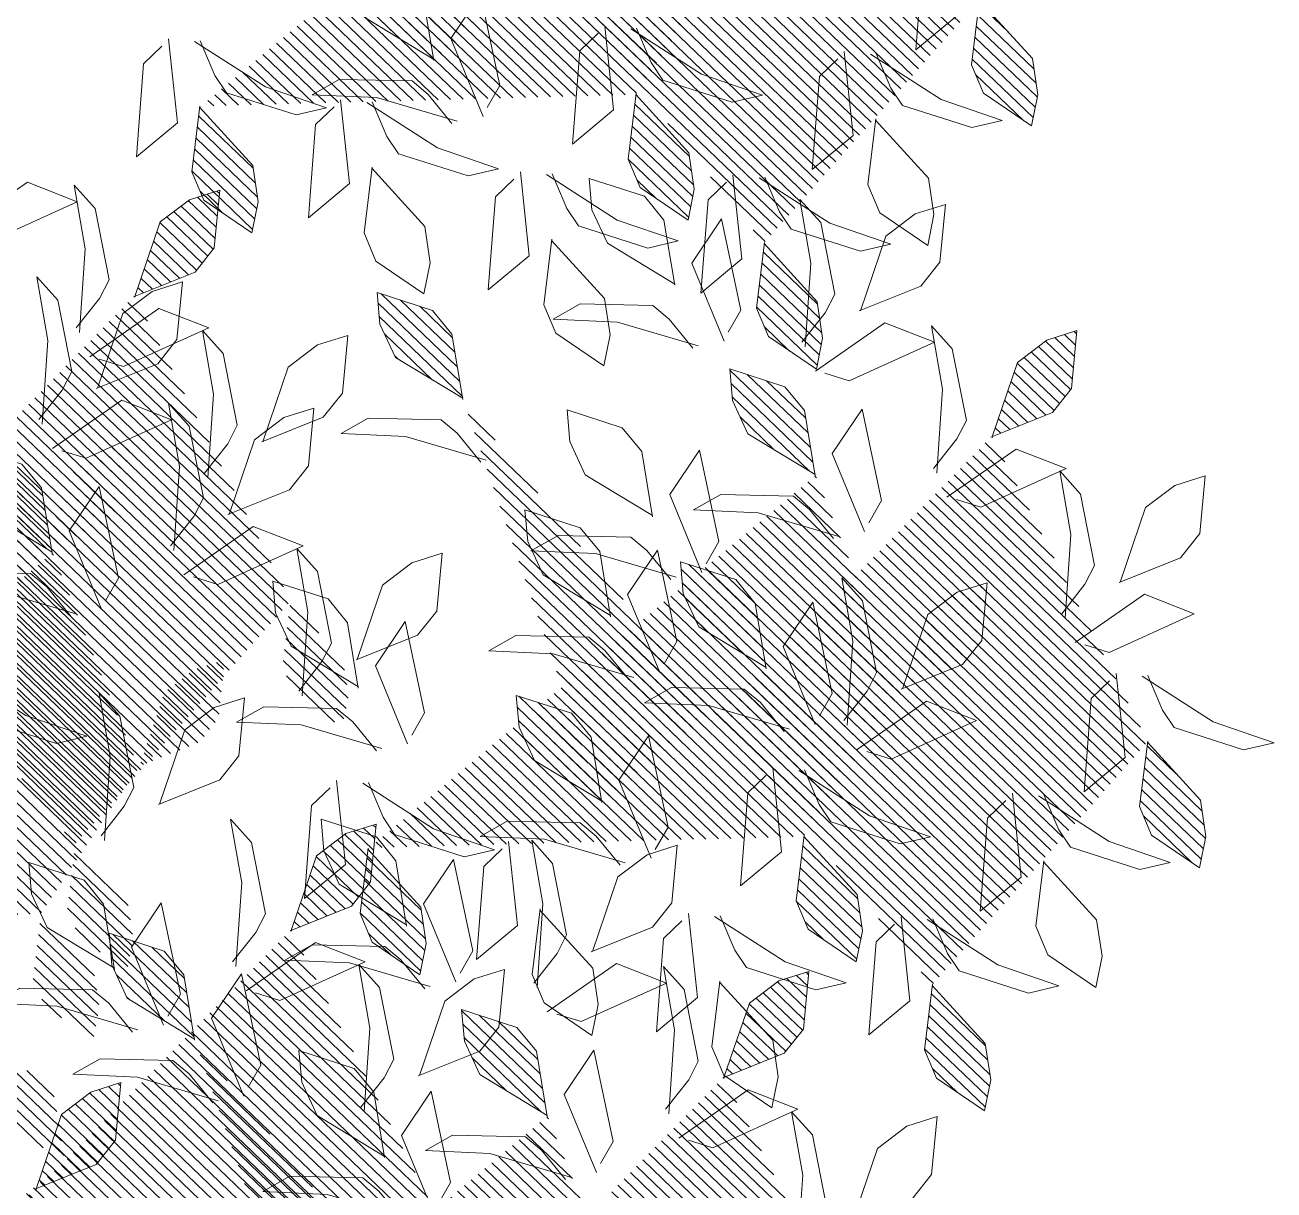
# Model space of a CAD drawing. Header units: centimetres. Extents: x 10243 to 22741, y 2279 to 4414.
# Drawn here: x 12184.83 to 12199.44, y 3106.25 to 3119.89 of the extents above; entities that cross this region are included whole.
import ezdxf

# ---------------------------------------------------------------- set-up
doc = ezdxf.new("R2010")
doc.units = ezdxf.units.CM
doc.header["$MEASUREMENT"] = 0
doc.layers.add('250', color=250, linetype='Continuous')
pattern_1 = [(45, (-1654802.367715, 54993.529817), (-0.0105615167031, 0.0105615167031), [])]
pattern_2 = [(45, (-1654802.840952, 54994.59927), (-0.0105615167031, 0.0105615167031), [])]
pattern_3 = [(45, (-1654802.583758, 54995.853821), (-0.0105615167031, 0.0105615167031), [])]
pattern_4 = [(45, (-1654801.403256, 54994.865313), (-0.0105615167031, 0.0105615167031), [])]
pattern_5 = [(45, (-1654801.206286, 54993.366467), (-0.0105615167031, 0.0105615167031), [])]

# ---------------------------------------------------------------- blocks, each defined once
blk = doc.blocks.new('U1')
at = {"lineweight": 0, "true_color": 0x6c822b}
h = blk.add_hatch(dxfattribs=at)
h.set_pattern_fill('ANSI31', color=67, scale=0.11949, style=0)
h.set_pattern_definition(pattern_3)
edge = h.paths.add_edge_path()
edge.add_line((-2359703.9731, 78421.9531), (-2359703.9572, 78422.0633))
edge.add_line((-2359703.9572, 78422.0633), (-2359703.9252, 78422.1041))
edge.add_line((-2359703.9252, 78422.1041), (-2359703.8329, 78422.1361))
edge.add_line((-2359703.8329, 78422.1361), (-2359703.8364, 78422.0828))
edge.add_line((-2359703.8364, 78422.0828), (-2359703.8613, 78422.0261))
edge.add_line((-2359703.8613, 78422.0261), (-2359703.9732, 78421.9551))
edge.add_line((-2359704.254, 78422.1725), (-2359704.2381, 78422.2828))
edge.add_line((-2359704.2381, 78422.2828), (-2359704.2061, 78422.3236))
edge.add_line((-2359704.2061, 78422.3236), (-2359704.1138, 78422.3555))
edge.add_line((-2359704.1138, 78422.3555), (-2359704.1173, 78422.3023))
edge.add_line((-2359704.1173, 78422.3023), (-2359704.1422, 78422.2455))
edge.add_line((-2359704.1422, 78422.2455), (-2359704.254, 78422.1745))
edge.add_line((-2359704.6405, 78422.5546), (-2359704.7447, 78422.5939))
edge.add_line((-2359704.7447, 78422.5939), (-2359704.7776, 78422.6339))
edge.add_line((-2359704.7776, 78422.6339), (-2359704.789, 78422.7309))
edge.add_line((-2359704.789, 78422.7309), (-2359704.7377, 78422.716))
edge.add_line((-2359704.7377, 78422.716), (-2359704.6876, 78422.6795))
edge.add_line((-2359704.6876, 78422.6795), (-2359704.6424, 78422.555))
edge.add_line((-2359704.8937, 78422.0377), (-2359704.8779, 78421.9274))
edge.add_line((-2359704.8779, 78421.9274), (-2359704.897, 78421.8792))
edge.add_line((-2359704.897, 78421.8792), (-2359704.9766, 78421.8225))
edge.add_line((-2359704.9766, 78421.8225), (-2359704.9882, 78421.8746))
edge.add_line((-2359704.9882, 78421.8746), (-2359704.9804, 78421.9361))
edge.add_line((-2359704.9804, 78421.9361), (-2359704.8931, 78422.0358))
edge.add_line((-2359704.5233, 78421.6356), (-2359704.5075, 78421.5253))
edge.add_line((-2359704.5075, 78421.5253), (-2359704.5267, 78421.4771))
edge.add_line((-2359704.5267, 78421.4771), (-2359704.6062, 78421.4204))
edge.add_line((-2359704.6062, 78421.4204), (-2359704.6178, 78421.4725))
edge.add_line((-2359704.6178, 78421.4725), (-2359704.61, 78421.534))
edge.add_line((-2359704.61, 78421.534), (-2359704.5227, 78421.6337))
edge.add_line((-2359703.7529, 78422.6363), (-2359703.737, 78422.7465))
edge.add_line((-2359703.737, 78422.7465), (-2359703.705, 78422.7873))
edge.add_line((-2359703.705, 78422.7873), (-2359703.6127, 78422.8193))
edge.add_line((-2359703.6127, 78422.8193), (-2359703.6162, 78422.7661))
edge.add_line((-2359703.6162, 78422.7661), (-2359703.6411, 78422.7093))
edge.add_line((-2359703.6411, 78422.7093), (-2359703.753, 78422.6383))
h = blk.add_hatch(dxfattribs=at)
h.set_pattern_fill('ANSI31', color=67, scale=0.11949, style=0)
h.set_pattern_definition(pattern_3)
edge = h.paths.add_edge_path()
edge.add_line((-2359704.3435, 78422.4956), (-2359704.3275, 78422.6059))
edge.add_line((-2359704.3275, 78422.6059), (-2359704.2956, 78422.6467))
edge.add_line((-2359704.2956, 78422.6467), (-2359704.2033, 78422.6786))
edge.add_line((-2359704.2033, 78422.6786), (-2359704.2068, 78422.6254))
edge.add_line((-2359704.2068, 78422.6254), (-2359704.2317, 78422.5686))
edge.add_line((-2359704.2317, 78422.5686), (-2359704.3435, 78422.4976))
edge.add_line((-2359704.4808, 78422.1333), (-2359704.585, 78422.1726))
edge.add_line((-2359704.585, 78422.1726), (-2359704.618, 78422.2126))
edge.add_line((-2359704.618, 78422.2126), (-2359704.6293, 78422.3097))
edge.add_line((-2359704.6293, 78422.3097), (-2359704.5781, 78422.2947))
edge.add_line((-2359704.5781, 78422.2947), (-2359704.528, 78422.2582))
edge.add_line((-2359704.528, 78422.2582), (-2359704.4827, 78422.1337))
edge.add_line((-2359704.3126, 78421.8909), (-2359704.2968, 78421.7806))
edge.add_line((-2359704.2968, 78421.7806), (-2359704.3159, 78421.7324))
edge.add_line((-2359704.3159, 78421.7324), (-2359704.3955, 78421.6757))
edge.add_line((-2359704.3955, 78421.6757), (-2359704.4071, 78421.7278))
edge.add_line((-2359704.4071, 78421.7278), (-2359704.3993, 78421.7893))
edge.add_line((-2359704.3993, 78421.7893), (-2359704.312, 78421.889))
edge.add_line((-2359703.5782, 78421.8845), (-2359703.5624, 78421.7742))
edge.add_line((-2359703.5624, 78421.7742), (-2359703.5816, 78421.7261))
edge.add_line((-2359703.5816, 78421.7261), (-2359703.6612, 78421.6694))
edge.add_line((-2359703.6612, 78421.6694), (-2359703.6728, 78421.7214))
edge.add_line((-2359703.6728, 78421.7214), (-2359703.6649, 78421.7829))
edge.add_line((-2359703.6649, 78421.7829), (-2359703.5776, 78421.8826))
h = blk.add_hatch(dxfattribs=at)
h.set_pattern_fill('ANSI31', color=67, scale=0.11949, style=0)
h.set_pattern_definition(pattern_4)
edge = h.paths.add_edge_path()
edge.add_line((-2359702.7926, 78420.9646), (-2359702.7767, 78421.0748))
edge.add_line((-2359702.7767, 78421.0748), (-2359702.7447, 78421.1156))
edge.add_line((-2359702.7447, 78421.1156), (-2359702.6524, 78421.1476))
edge.add_line((-2359702.6524, 78421.1476), (-2359702.6559, 78421.0943))
edge.add_line((-2359702.6559, 78421.0943), (-2359702.6808, 78421.0375))
edge.add_line((-2359702.6808, 78421.0375), (-2359702.7927, 78420.9666))
edge.add_line((-2359703.0735, 78421.184), (-2359703.0575, 78421.2943))
edge.add_line((-2359703.0575, 78421.2943), (-2359703.0256, 78421.3351))
edge.add_line((-2359703.0256, 78421.3351), (-2359702.9333, 78421.367))
edge.add_line((-2359702.9333, 78421.367), (-2359702.9368, 78421.3138))
edge.add_line((-2359702.9368, 78421.3138), (-2359702.9617, 78421.257))
edge.add_line((-2359702.9617, 78421.257), (-2359703.0735, 78421.186))
edge.add_line((-2359703.4599, 78421.5661), (-2359703.5642, 78421.6054))
edge.add_line((-2359703.5642, 78421.6054), (-2359703.5971, 78421.6454))
edge.add_line((-2359703.5971, 78421.6454), (-2359703.6085, 78421.7424))
edge.add_line((-2359703.6085, 78421.7424), (-2359703.5572, 78421.7275))
edge.add_line((-2359703.5572, 78421.7275), (-2359703.5071, 78421.691))
edge.add_line((-2359703.5071, 78421.691), (-2359703.4619, 78421.5665))
edge.add_line((-2359703.7132, 78421.0492), (-2359703.6974, 78420.9389))
edge.add_line((-2359703.6974, 78420.9389), (-2359703.7165, 78420.8907))
edge.add_line((-2359703.7165, 78420.8907), (-2359703.7961, 78420.834))
edge.add_line((-2359703.7961, 78420.834), (-2359703.8077, 78420.8861))
edge.add_line((-2359703.8077, 78420.8861), (-2359703.7999, 78420.9476))
edge.add_line((-2359703.7999, 78420.9476), (-2359703.7126, 78421.0473))
edge.add_line((-2359703.3428, 78420.647), (-2359703.327, 78420.5368))
edge.add_line((-2359703.327, 78420.5368), (-2359703.3462, 78420.4886))
edge.add_line((-2359703.3462, 78420.4886), (-2359703.4257, 78420.4319))
edge.add_line((-2359703.4257, 78420.4319), (-2359703.4373, 78420.484))
edge.add_line((-2359703.4373, 78420.484), (-2359703.4295, 78420.5455))
edge.add_line((-2359703.4295, 78420.5455), (-2359703.3422, 78420.6452))
edge.add_line((-2359702.5724, 78421.6478), (-2359702.5565, 78421.758))
edge.add_line((-2359702.5565, 78421.758), (-2359702.5245, 78421.7988))
edge.add_line((-2359702.5245, 78421.7988), (-2359702.4322, 78421.8308))
edge.add_line((-2359702.4322, 78421.8308), (-2359702.4357, 78421.7775))
edge.add_line((-2359702.4357, 78421.7775), (-2359702.4606, 78421.7208))
edge.add_line((-2359702.4606, 78421.7208), (-2359702.5725, 78421.6498))
at = {"lineweight": 0}
h = blk.add_hatch(dxfattribs=at)
h.set_pattern_fill('ANSI31', color=41, scale=0.11949, style=0)
h.set_pattern_definition(pattern_4)
edge = h.paths.add_edge_path()
edge.add_line((-2359703.163, 78421.5071), (-2359703.147, 78421.6173))
edge.add_line((-2359703.147, 78421.6173), (-2359703.1151, 78421.6582))
edge.add_line((-2359703.1151, 78421.6582), (-2359703.0228, 78421.6901))
edge.add_line((-2359703.0228, 78421.6901), (-2359703.0263, 78421.6369))
edge.add_line((-2359703.0263, 78421.6369), (-2359703.0512, 78421.5801))
edge.add_line((-2359703.0512, 78421.5801), (-2359703.163, 78421.5091))
edge.add_line((-2359703.3003, 78421.1448), (-2359703.4045, 78421.1841))
edge.add_line((-2359703.4045, 78421.1841), (-2359703.4375, 78421.2241))
edge.add_line((-2359703.4375, 78421.2241), (-2359703.4488, 78421.3212))
edge.add_line((-2359703.4488, 78421.3212), (-2359703.3976, 78421.3062))
edge.add_line((-2359703.3976, 78421.3062), (-2359703.3475, 78421.2697))
edge.add_line((-2359703.3475, 78421.2697), (-2359703.3022, 78421.1452))
edge.add_line((-2359703.1321, 78420.9024), (-2359703.1163, 78420.7921))
edge.add_line((-2359703.1163, 78420.7921), (-2359703.1354, 78420.7439))
edge.add_line((-2359703.1354, 78420.7439), (-2359703.215, 78420.6872))
edge.add_line((-2359703.215, 78420.6872), (-2359703.2266, 78420.7393))
edge.add_line((-2359703.2266, 78420.7393), (-2359703.2188, 78420.8008))
edge.add_line((-2359703.2188, 78420.8008), (-2359703.1315, 78420.9005))
edge.add_line((-2359702.3977, 78420.896), (-2359702.3819, 78420.7857))
edge.add_line((-2359702.3819, 78420.7857), (-2359702.4011, 78420.7375))
edge.add_line((-2359702.4011, 78420.7375), (-2359702.4806, 78420.6809))
edge.add_line((-2359702.4806, 78420.6809), (-2359702.4923, 78420.7329))
edge.add_line((-2359702.4923, 78420.7329), (-2359702.4844, 78420.7944))
edge.add_line((-2359702.4844, 78420.7944), (-2359702.3971, 78420.8941))
h = blk.add_hatch(dxfattribs=at)
h.set_pattern_fill('ANSI31', color=63, scale=0.11949, style=0)
h.set_pattern_definition(pattern_2)
edge = h.paths.add_edge_path()
edge.add_line((-2359704.2303, 78420.6985), (-2359704.2144, 78420.8088))
edge.add_line((-2359704.2144, 78420.8088), (-2359704.1824, 78420.8496))
edge.add_line((-2359704.1824, 78420.8496), (-2359704.0901, 78420.8815))
edge.add_line((-2359704.0901, 78420.8815), (-2359704.0936, 78420.8283))
edge.add_line((-2359704.0936, 78420.8283), (-2359704.1185, 78420.7715))
edge.add_line((-2359704.1185, 78420.7715), (-2359704.2304, 78420.7005))
edge.add_line((-2359704.5112, 78420.918), (-2359704.4952, 78421.0282))
edge.add_line((-2359704.4952, 78421.0282), (-2359704.4633, 78421.069))
edge.add_line((-2359704.4633, 78421.069), (-2359704.371, 78421.101))
edge.add_line((-2359704.371, 78421.101), (-2359704.3745, 78421.0477))
edge.add_line((-2359704.3745, 78421.0477), (-2359704.3994, 78420.991))
edge.add_line((-2359704.3994, 78420.991), (-2359704.5112, 78420.92))
edge.add_line((-2359704.8976, 78421.3), (-2359705.0019, 78421.3393))
edge.add_line((-2359705.0019, 78421.3393), (-2359705.0348, 78421.3793))
edge.add_line((-2359705.0348, 78421.3793), (-2359705.0461, 78421.4764))
edge.add_line((-2359705.0461, 78421.4764), (-2359704.9949, 78421.4614))
edge.add_line((-2359704.9949, 78421.4614), (-2359704.9448, 78421.4249))
edge.add_line((-2359704.9448, 78421.4249), (-2359704.8996, 78421.3004))
edge.add_line((-2359705.1509, 78420.7831), (-2359705.1351, 78420.6729))
edge.add_line((-2359705.1351, 78420.6729), (-2359705.1542, 78420.6247))
edge.add_line((-2359705.1542, 78420.6247), (-2359705.2338, 78420.568))
edge.add_line((-2359705.2338, 78420.568), (-2359705.2454, 78420.6201))
edge.add_line((-2359705.2454, 78420.6201), (-2359705.2376, 78420.6816))
edge.add_line((-2359705.2376, 78420.6816), (-2359705.1503, 78420.7812))
edge.add_line((-2359704.7805, 78420.381), (-2359704.7647, 78420.2707))
edge.add_line((-2359704.7647, 78420.2707), (-2359704.7839, 78420.2226))
edge.add_line((-2359704.7839, 78420.2226), (-2359704.8634, 78420.1659))
edge.add_line((-2359704.8634, 78420.1659), (-2359704.875, 78420.218))
edge.add_line((-2359704.875, 78420.218), (-2359704.8672, 78420.2795))
edge.add_line((-2359704.8672, 78420.2795), (-2359704.7799, 78420.3791))
edge.add_line((-2359704.0101, 78421.3817), (-2359703.9942, 78421.492))
edge.add_line((-2359703.9942, 78421.492), (-2359703.9622, 78421.5328))
edge.add_line((-2359703.9622, 78421.5328), (-2359703.8699, 78421.5647))
edge.add_line((-2359703.8699, 78421.5647), (-2359703.8734, 78421.5115))
edge.add_line((-2359703.8734, 78421.5115), (-2359703.8983, 78421.4547))
edge.add_line((-2359703.8983, 78421.4547), (-2359704.0101, 78421.3837))
at = {"lineweight": 0, "true_color": 0x6c822b}
h = blk.add_hatch(dxfattribs=at)
h.set_pattern_fill('ANSI31', color=67, scale=0.11949, style=0)
h.set_pattern_definition(pattern_2)
edge = h.paths.add_edge_path()
edge.add_line((-2359704.6007, 78421.2411), (-2359704.5847, 78421.3513))
edge.add_line((-2359704.5847, 78421.3513), (-2359704.5528, 78421.3921))
edge.add_line((-2359704.5528, 78421.3921), (-2359704.4605, 78421.4241))
edge.add_line((-2359704.4605, 78421.4241), (-2359704.464, 78421.3708))
edge.add_line((-2359704.464, 78421.3708), (-2359704.4889, 78421.314))
edge.add_line((-2359704.4889, 78421.314), (-2359704.6007, 78421.243))
edge.add_line((-2359704.738, 78420.8788), (-2359704.8422, 78420.9181))
edge.add_line((-2359704.8422, 78420.9181), (-2359704.8752, 78420.9581))
edge.add_line((-2359704.8752, 78420.9581), (-2359704.8865, 78421.0551))
edge.add_line((-2359704.8865, 78421.0551), (-2359704.8353, 78421.0402))
edge.add_line((-2359704.8353, 78421.0402), (-2359704.7852, 78421.0037))
edge.add_line((-2359704.7852, 78421.0037), (-2359704.7399, 78420.8792))
edge.add_line((-2359704.5698, 78420.6363), (-2359704.554, 78420.5261))
edge.add_line((-2359704.554, 78420.5261), (-2359704.5731, 78420.4779))
edge.add_line((-2359704.5731, 78420.4779), (-2359704.6527, 78420.4212))
edge.add_line((-2359704.6527, 78420.4212), (-2359704.6643, 78420.4733))
edge.add_line((-2359704.6643, 78420.4733), (-2359704.6565, 78420.5348))
edge.add_line((-2359704.6565, 78420.5348), (-2359704.5692, 78420.6344))
edge.add_line((-2359703.8354, 78420.6299), (-2359703.8196, 78420.5197))
edge.add_line((-2359703.8196, 78420.5197), (-2359703.8388, 78420.4715))
edge.add_line((-2359703.8388, 78420.4715), (-2359703.9183, 78420.4148))
edge.add_line((-2359703.9183, 78420.4148), (-2359703.93, 78420.4669))
edge.add_line((-2359703.93, 78420.4669), (-2359703.9221, 78420.5284))
edge.add_line((-2359703.9221, 78420.5284), (-2359703.8348, 78420.628))
at = {"lineweight": 0}
h = blk.add_hatch(dxfattribs=at)
h.set_pattern_fill('ANSI31', color=41, scale=0.11949, style=0)
h.set_pattern_definition([(45, (-1654801.554443, 54994.495261), (-0.0105615167031, 0.0105615167031), [])])
edge = h.paths.add_edge_path()
edge.add_line((-2359703.3142, 78421.1371), (-2359703.2982, 78421.2473))
edge.add_line((-2359703.2982, 78421.2473), (-2359703.2663, 78421.2881))
edge.add_line((-2359703.2663, 78421.2881), (-2359703.1739, 78421.3201))
edge.add_line((-2359703.1739, 78421.3201), (-2359703.1775, 78421.2668))
edge.add_line((-2359703.1775, 78421.2668), (-2359703.2024, 78421.21))
edge.add_line((-2359703.2024, 78421.21), (-2359703.3142, 78421.139))
edge.add_line((-2359703.4515, 78420.7748), (-2359703.5557, 78420.8141))
edge.add_line((-2359703.5557, 78420.8141), (-2359703.5887, 78420.8541))
edge.add_line((-2359703.5887, 78420.8541), (-2359703.6, 78420.9511))
edge.add_line((-2359703.6, 78420.9511), (-2359703.5488, 78420.9362))
edge.add_line((-2359703.5488, 78420.9362), (-2359703.4987, 78420.8997))
edge.add_line((-2359703.4987, 78420.8997), (-2359703.4534, 78420.7751))
edge.add_line((-2359703.2833, 78420.5323), (-2359703.2675, 78420.422))
edge.add_line((-2359703.2675, 78420.422), (-2359703.2866, 78420.3739))
edge.add_line((-2359703.2866, 78420.3739), (-2359703.3662, 78420.3172))
edge.add_line((-2359703.3662, 78420.3172), (-2359703.3778, 78420.3693))
edge.add_line((-2359703.3778, 78420.3693), (-2359703.37, 78420.4308))
edge.add_line((-2359703.37, 78420.4308), (-2359703.2827, 78420.5304))
edge.add_line((-2359702.5489, 78420.5259), (-2359702.5331, 78420.4157))
edge.add_line((-2359702.5331, 78420.4157), (-2359702.5523, 78420.3675))
edge.add_line((-2359702.5523, 78420.3675), (-2359702.6318, 78420.3108))
edge.add_line((-2359702.6318, 78420.3108), (-2359702.6434, 78420.3629))
edge.add_line((-2359702.6434, 78420.3629), (-2359702.6356, 78420.4244))
edge.add_line((-2359702.6356, 78420.4244), (-2359702.5483, 78420.524))
at = {"lineweight": 0, "true_color": 0x6c822b}
h = blk.add_hatch(dxfattribs=at)
h.set_pattern_fill('ANSI31', color=67, scale=0.11949, style=0)
h.set_pattern_definition([(45, (-1654801.644563, 54993.792634), (-0.0105615167031, 0.0105615167031), [])])
edge = h.paths.add_edge_path()
edge.add_line((-2359703.0339, 78419.8919), (-2359703.018, 78420.0021))
edge.add_line((-2359703.018, 78420.0021), (-2359702.986, 78420.043))
edge.add_line((-2359702.986, 78420.043), (-2359702.8937, 78420.0749))
edge.add_line((-2359702.8937, 78420.0749), (-2359702.8972, 78420.0217))
edge.add_line((-2359702.8972, 78420.0217), (-2359702.9221, 78419.9649))
edge.add_line((-2359702.9221, 78419.9649), (-2359703.034, 78419.8939))
edge.add_line((-2359703.3148, 78420.1114), (-2359703.2989, 78420.2216))
edge.add_line((-2359703.2989, 78420.2216), (-2359703.2669, 78420.2624))
edge.add_line((-2359703.2669, 78420.2624), (-2359703.1746, 78420.2944))
edge.add_line((-2359703.1746, 78420.2944), (-2359703.1781, 78420.2411))
edge.add_line((-2359703.1781, 78420.2411), (-2359703.203, 78420.1843))
edge.add_line((-2359703.203, 78420.1843), (-2359703.3148, 78420.1133))
edge.add_line((-2359703.7013, 78420.4934), (-2359703.8055, 78420.5327))
edge.add_line((-2359703.8055, 78420.5327), (-2359703.8384, 78420.5727))
edge.add_line((-2359703.8384, 78420.5727), (-2359703.8498, 78420.6697))
edge.add_line((-2359703.8498, 78420.6697), (-2359703.7985, 78420.6548))
edge.add_line((-2359703.7985, 78420.6548), (-2359703.7484, 78420.6183))
edge.add_line((-2359703.7484, 78420.6183), (-2359703.7032, 78420.4938))
edge.add_line((-2359703.9545, 78419.9765), (-2359703.9387, 78419.8662))
edge.add_line((-2359703.9387, 78419.8662), (-2359703.9578, 78419.8181))
edge.add_line((-2359703.9578, 78419.8181), (-2359704.0374, 78419.7614))
edge.add_line((-2359704.0374, 78419.7614), (-2359704.049, 78419.8134))
edge.add_line((-2359704.049, 78419.8134), (-2359704.0412, 78419.8749))
edge.add_line((-2359704.0412, 78419.8749), (-2359703.9539, 78419.9746))
edge.add_line((-2359703.5841, 78419.5744), (-2359703.5683, 78419.4641))
edge.add_line((-2359703.5683, 78419.4641), (-2359703.5875, 78419.4159))
edge.add_line((-2359703.5875, 78419.4159), (-2359703.667, 78419.3592))
edge.add_line((-2359703.667, 78419.3592), (-2359703.6786, 78419.4113))
edge.add_line((-2359703.6786, 78419.4113), (-2359703.6708, 78419.4728))
edge.add_line((-2359703.6708, 78419.4728), (-2359703.5835, 78419.5725))
edge.add_line((-2359702.8137, 78420.5751), (-2359702.7978, 78420.6853))
edge.add_line((-2359702.7978, 78420.6853), (-2359702.7658, 78420.7262))
edge.add_line((-2359702.7658, 78420.7262), (-2359702.6735, 78420.7581))
edge.add_line((-2359702.6735, 78420.7581), (-2359702.677, 78420.7049))
edge.add_line((-2359702.677, 78420.7049), (-2359702.7019, 78420.6481))
edge.add_line((-2359702.7019, 78420.6481), (-2359702.8138, 78420.5771))
at = {"lineweight": 0}
h = blk.add_hatch(dxfattribs=at)
h.set_pattern_fill('ANSI31', color=63, scale=0.11949, style=0)
h.set_pattern_definition(pattern_1)
edge = h.paths.add_edge_path()
edge.add_line((-2359703.7571, 78419.6291), (-2359703.7411, 78419.7393))
edge.add_line((-2359703.7411, 78419.7393), (-2359703.7092, 78419.7801))
edge.add_line((-2359703.7092, 78419.7801), (-2359703.6169, 78419.8121))
edge.add_line((-2359703.6169, 78419.8121), (-2359703.6204, 78419.7588))
edge.add_line((-2359703.6204, 78419.7588), (-2359703.6453, 78419.702))
edge.add_line((-2359703.6453, 78419.702), (-2359703.7571, 78419.6311))
edge.add_line((-2359704.0379, 78419.8485), (-2359704.022, 78419.9588))
edge.add_line((-2359704.022, 78419.9588), (-2359703.9901, 78419.9996))
edge.add_line((-2359703.9901, 78419.9996), (-2359703.8977, 78420.0315))
edge.add_line((-2359703.8977, 78420.0315), (-2359703.9013, 78419.9783))
edge.add_line((-2359703.9013, 78419.9783), (-2359703.9261, 78419.9215))
edge.add_line((-2359703.9261, 78419.9215), (-2359704.038, 78419.8505))
edge.add_line((-2359704.4244, 78420.2306), (-2359704.5286, 78420.2699))
edge.add_line((-2359704.5286, 78420.2699), (-2359704.5616, 78420.3099))
edge.add_line((-2359704.5616, 78420.3099), (-2359704.5729, 78420.4069))
edge.add_line((-2359704.5729, 78420.4069), (-2359704.5217, 78420.392))
edge.add_line((-2359704.5217, 78420.392), (-2359704.4716, 78420.3555))
edge.add_line((-2359704.4716, 78420.3555), (-2359704.4263, 78420.231))
edge.add_line((-2359704.6776, 78419.7137), (-2359704.6618, 78419.6034))
edge.add_line((-2359704.6618, 78419.6034), (-2359704.681, 78419.5552))
edge.add_line((-2359704.681, 78419.5552), (-2359704.7606, 78419.4985))
edge.add_line((-2359704.7606, 78419.4985), (-2359704.7722, 78419.5506))
edge.add_line((-2359704.7722, 78419.5506), (-2359704.7643, 78419.6121))
edge.add_line((-2359704.7643, 78419.6121), (-2359704.6771, 78419.7118))
edge.add_line((-2359704.3073, 78419.3115), (-2359704.2915, 78419.2013))
edge.add_line((-2359704.2915, 78419.2013), (-2359704.3106, 78419.1531))
edge.add_line((-2359704.3106, 78419.1531), (-2359704.3902, 78419.0964))
edge.add_line((-2359704.3902, 78419.0964), (-2359704.4018, 78419.1485))
edge.add_line((-2359704.4018, 78419.1485), (-2359704.394, 78419.21))
edge.add_line((-2359704.394, 78419.21), (-2359704.3067, 78419.3097))
edge.add_line((-2359703.5369, 78420.3123), (-2359703.5209, 78420.4225))
edge.add_line((-2359703.5209, 78420.4225), (-2359703.489, 78420.4633))
edge.add_line((-2359703.489, 78420.4633), (-2359703.3966, 78420.4953))
edge.add_line((-2359703.3966, 78420.4953), (-2359703.4002, 78420.442))
edge.add_line((-2359703.4002, 78420.442), (-2359703.4251, 78420.3853))
edge.add_line((-2359703.4251, 78420.3853), (-2359703.5369, 78420.3143))
h = blk.add_hatch(dxfattribs=at)
h.set_pattern_fill('ANSI31', color=41, scale=0.11949, style=0)
h.set_pattern_definition(pattern_1)
edge = h.paths.add_edge_path()
edge.add_line((-2359704.1274, 78420.1716), (-2359704.1115, 78420.2819))
edge.add_line((-2359704.1115, 78420.2819), (-2359704.0795, 78420.3227))
edge.add_line((-2359704.0795, 78420.3227), (-2359703.9872, 78420.3546))
edge.add_line((-2359703.9872, 78420.3546), (-2359703.9908, 78420.3014))
edge.add_line((-2359703.9908, 78420.3014), (-2359704.0156, 78420.2446))
edge.add_line((-2359704.0156, 78420.2446), (-2359704.1275, 78420.1736))
edge.add_line((-2359704.2648, 78419.8093), (-2359704.369, 78419.8486))
edge.add_line((-2359704.369, 78419.8486), (-2359704.402, 78419.8886))
edge.add_line((-2359704.402, 78419.8886), (-2359704.4133, 78419.9857))
edge.add_line((-2359704.4133, 78419.9857), (-2359704.362, 78419.9707))
edge.add_line((-2359704.362, 78419.9707), (-2359704.3119, 78419.9342))
edge.add_line((-2359704.3119, 78419.9342), (-2359704.2667, 78419.8097))
edge.add_line((-2359704.0966, 78419.5669), (-2359704.0807, 78419.4566))
edge.add_line((-2359704.0807, 78419.4566), (-2359704.0999, 78419.4084))
edge.add_line((-2359704.0999, 78419.4084), (-2359704.1795, 78419.3517))
edge.add_line((-2359704.1795, 78419.3517), (-2359704.1911, 78419.4038))
edge.add_line((-2359704.1911, 78419.4038), (-2359704.1832, 78419.4653))
edge.add_line((-2359704.1832, 78419.4653), (-2359704.096, 78419.565))
edge.add_line((-2359703.3622, 78419.5605), (-2359703.3464, 78419.4502))
edge.add_line((-2359703.3464, 78419.4502), (-2359703.3655, 78419.402))
edge.add_line((-2359703.3655, 78419.402), (-2359703.4451, 78419.3454))
edge.add_line((-2359703.4451, 78419.3454), (-2359703.4567, 78419.3974))
edge.add_line((-2359703.4567, 78419.3974), (-2359703.4489, 78419.4589))
edge.add_line((-2359703.4489, 78419.4589), (-2359703.3616, 78419.5586))
at = {"lineweight": 0, "true_color": 0x6c822b}
h = blk.add_hatch(dxfattribs=at)
h.set_pattern_fill('ANSI31', color=67, scale=0.11949, style=0)
h.set_pattern_definition(pattern_5)
edge = h.paths.add_edge_path()
edge.add_line((-2359702.5956, 78419.4657), (-2359702.5797, 78419.576))
edge.add_line((-2359702.5797, 78419.576), (-2359702.5477, 78419.6168))
edge.add_line((-2359702.5477, 78419.6168), (-2359702.4554, 78419.6487))
edge.add_line((-2359702.4554, 78419.6487), (-2359702.459, 78419.5955))
edge.add_line((-2359702.459, 78419.5955), (-2359702.4838, 78419.5387))
edge.add_line((-2359702.4838, 78419.5387), (-2359702.5957, 78419.4677))
edge.add_line((-2359702.8765, 78419.6852), (-2359702.8606, 78419.7954))
edge.add_line((-2359702.8606, 78419.7954), (-2359702.8286, 78419.8362))
edge.add_line((-2359702.8286, 78419.8362), (-2359702.7363, 78419.8682))
edge.add_line((-2359702.7363, 78419.8682), (-2359702.7398, 78419.8149))
edge.add_line((-2359702.7398, 78419.8149), (-2359702.7647, 78419.7582))
edge.add_line((-2359702.7647, 78419.7582), (-2359702.8766, 78419.6872))
edge.add_line((-2359703.263, 78420.0672), (-2359703.3672, 78420.1065))
edge.add_line((-2359703.3672, 78420.1065), (-2359703.4002, 78420.1465))
edge.add_line((-2359703.4002, 78420.1465), (-2359703.4115, 78420.2436))
edge.add_line((-2359703.4115, 78420.2436), (-2359703.3603, 78420.2286))
edge.add_line((-2359703.3603, 78420.2286), (-2359703.3101, 78420.1921))
edge.add_line((-2359703.3101, 78420.1921), (-2359703.2649, 78420.0676))
edge.add_line((-2359703.5162, 78419.5503), (-2359703.5004, 78419.4401))
edge.add_line((-2359703.5004, 78419.4401), (-2359703.5196, 78419.3919))
edge.add_line((-2359703.5196, 78419.3919), (-2359703.5991, 78419.3352))
edge.add_line((-2359703.5991, 78419.3352), (-2359703.6107, 78419.3873))
edge.add_line((-2359703.6107, 78419.3873), (-2359703.6029, 78419.4488))
edge.add_line((-2359703.6029, 78419.4488), (-2359703.5156, 78419.5484))
edge.add_line((-2359703.1458, 78419.1482), (-2359703.13, 78419.0379))
edge.add_line((-2359703.13, 78419.0379), (-2359703.1492, 78418.9898))
edge.add_line((-2359703.1492, 78418.9898), (-2359703.2288, 78418.9331))
edge.add_line((-2359703.2288, 78418.9331), (-2359703.2404, 78418.9852))
edge.add_line((-2359703.2404, 78418.9852), (-2359703.2325, 78419.0467))
edge.add_line((-2359703.2325, 78419.0467), (-2359703.1453, 78419.1463))
edge.add_line((-2359702.3754, 78420.1489), (-2359702.3595, 78420.2592))
edge.add_line((-2359702.3595, 78420.2592), (-2359702.3275, 78420.3))
edge.add_line((-2359702.3275, 78420.3), (-2359702.2352, 78420.3319))
edge.add_line((-2359702.2352, 78420.3319), (-2359702.2388, 78420.2787))
edge.add_line((-2359702.2388, 78420.2787), (-2359702.2636, 78420.2219))
edge.add_line((-2359702.2636, 78420.2219), (-2359702.3755, 78420.1509))
at = {"lineweight": 0}
h = blk.add_hatch(dxfattribs=at)
h.set_pattern_fill('ANSI31', color=41, scale=0.11949, style=0)
h.set_pattern_definition(pattern_5)
edge = h.paths.add_edge_path()
edge.add_line((-2359702.966, 78420.0083), (-2359702.9501, 78420.1185))
edge.add_line((-2359702.9501, 78420.1185), (-2359702.9181, 78420.1593))
edge.add_line((-2359702.9181, 78420.1593), (-2359702.8258, 78420.1913))
edge.add_line((-2359702.8258, 78420.1913), (-2359702.8293, 78420.138))
edge.add_line((-2359702.8293, 78420.138), (-2359702.8542, 78420.0812))
edge.add_line((-2359702.8542, 78420.0812), (-2359702.9661, 78420.0102))
edge.add_line((-2359703.1033, 78419.646), (-2359703.2076, 78419.6853))
edge.add_line((-2359703.2076, 78419.6853), (-2359703.2405, 78419.7253))
edge.add_line((-2359703.2405, 78419.7253), (-2359703.2518, 78419.8223))
edge.add_line((-2359703.2518, 78419.8223), (-2359703.2006, 78419.8074))
edge.add_line((-2359703.2006, 78419.8074), (-2359703.1505, 78419.7709))
edge.add_line((-2359703.1505, 78419.7709), (-2359703.1053, 78419.6464))
edge.add_line((-2359702.9351, 78419.4035), (-2359702.9193, 78419.2933))
edge.add_line((-2359702.9193, 78419.2933), (-2359702.9385, 78419.2451))
edge.add_line((-2359702.9385, 78419.2451), (-2359703.018, 78419.1884))
edge.add_line((-2359703.018, 78419.1884), (-2359703.0296, 78419.2405))
edge.add_line((-2359703.0296, 78419.2405), (-2359703.0218, 78419.302))
edge.add_line((-2359703.0218, 78419.302), (-2359702.9345, 78419.4016))
edge.add_line((-2359702.2008, 78419.3971), (-2359702.185, 78419.2869))
edge.add_line((-2359702.185, 78419.2869), (-2359702.2041, 78419.2387))
edge.add_line((-2359702.2041, 78419.2387), (-2359702.2837, 78419.182))
edge.add_line((-2359702.2837, 78419.182), (-2359702.2953, 78419.2341))
edge.add_line((-2359702.2953, 78419.2341), (-2359702.2875, 78419.2956))
edge.add_line((-2359702.2875, 78419.2956), (-2359702.2002, 78419.3952))
at = {"color": 67, "lineweight": 0, "true_color": 0x6c822b}
for points in [[(-2359704.8318, 78422.1403), (-2359704.8002, 78422.1112), (-2359704.7848, 78421.9546), (-2359704.855, 78422.0107), (-2359704.843, 78422.1523)], [(-2359703.9731, 78421.9531), (-2359703.9572, 78422.0633), (-2359703.9252, 78422.1041), (-2359703.8329, 78422.1361), (-2359703.8364, 78422.0828), (-2359703.8613, 78422.0261), (-2359703.9732, 78421.9551)], [(-2359704.0615, 78421.8721), (-2359704.0836, 78421.9089), (-2359704.0541, 78422.0635), (-2359704.0026, 78421.9899), (-2359704.0541, 78421.8574)], [(-2359704.2507, 78421.9935), (-2359704.2191, 78421.9644), (-2359704.2037, 78421.8078), (-2359704.274, 78421.8639), (-2359704.2619, 78422.0055)], [(-2359704.3153, 78422.0009), (-2359704.3387, 78421.9422), (-2359704.3578, 78421.9125), (-2359704.4738, 78421.8728), (-2359704.5251, 78421.8837), (-2359704.4232, 78421.921), (-2359704.3058, 78422)], [(-2359703.5809, 78421.9945), (-2359703.6044, 78421.9358), (-2359703.6234, 78421.9061), (-2359703.7395, 78421.8665), (-2359703.7908, 78421.8773), (-2359703.6889, 78421.9146), (-2359703.5714, 78421.9936)], [(-2359703.5163, 78421.9871), (-2359703.4847, 78421.958), (-2359703.4694, 78421.8014), (-2359703.5396, 78421.8575), (-2359703.5275, 78421.9991)], [(-2359704.7176, 78421.9498), (-2359704.741, 78421.8911), (-2359704.7601, 78421.8615), (-2359704.8761, 78421.8218), (-2359704.9274, 78421.8326), (-2359704.8255, 78421.87), (-2359704.7081, 78421.9489)], [(-2359704.653, 78421.9424), (-2359704.6214, 78421.9133), (-2359704.606, 78421.7567), (-2359704.6762, 78421.8128), (-2359704.6642, 78421.9545)], [(-2359704.0016, 78421.8468), (-2359703.9625, 78421.8965), (-2359703.9359, 78421.9196), (-2359703.8134, 78421.9249), (-2359703.7672, 78421.9), (-2359703.8755, 78421.8929), (-2359704.0104, 78421.8504)], [(-2359704.3126, 78421.8909), (-2359704.2968, 78421.7806), (-2359704.3159, 78421.7324), (-2359704.3955, 78421.6757), (-2359704.4071, 78421.7278), (-2359704.3993, 78421.7893), (-2359704.312, 78421.889)], [(-2359703.8683, 78421.886), (-2359703.8917, 78421.8273), (-2359703.9108, 78421.7976), (-2359704.0268, 78421.758), (-2359704.0781, 78421.7688), (-2359703.9762, 78421.8061), (-2359703.8588, 78421.8851)], [(-2359703.8037, 78421.8786), (-2359703.7721, 78421.8495), (-2359703.7567, 78421.6929), (-2359703.827, 78421.749), (-2359703.8149, 78421.8906)], [(-2359703.5782, 78421.8845), (-2359703.5624, 78421.7742), (-2359703.5816, 78421.7261), (-2359703.6612, 78421.6694), (-2359703.6728, 78421.7214), (-2359703.6649, 78421.7829), (-2359703.5776, 78421.8826)], [(-2359704.7149, 78421.8398), (-2359704.6991, 78421.7295), (-2359704.7182, 78421.6814), (-2359704.7978, 78421.6247), (-2359704.8094, 78421.6768), (-2359704.8016, 78421.7383), (-2359704.7143, 78421.8379)], [(-2359703.8656, 78421.776), (-2359703.8498, 78421.6657), (-2359703.8689, 78421.6175), (-2359703.9485, 78421.5609), (-2359703.9601, 78421.6129), (-2359703.9523, 78421.6744), (-2359703.865, 78421.7741)], [(-2359704.1684, 78421.7583), (-2359704.1919, 78421.6996), (-2359704.2109, 78421.67), (-2359704.3269, 78421.6303), (-2359704.3782, 78421.6411), (-2359704.2763, 78421.6785), (-2359704.1589, 78421.7574)], [(-2359704.1038, 78421.7509), (-2359704.0722, 78421.7218), (-2359704.0569, 78421.5652), (-2359704.1271, 78421.6213), (-2359704.115, 78421.763)], [(-2359703.3623, 78421.5154), (-2359703.4024, 78421.5643), (-2359703.4192, 78421.5952), (-2359703.398, 78421.716), (-2359703.3638, 78421.7557), (-2359703.3802, 78421.6484), (-2359703.3677, 78421.5075)], [(-2359703.1828, 78421.6794), (-2359703.2235, 78421.6657), (-2359703.3681, 78421.7278), (-2359703.2851, 78421.7623), (-2359703.1668, 78421.6834)], [(-2359704.526, 78421.7455), (-2359704.5495, 78421.6868), (-2359704.5685, 78421.6572), (-2359704.6845, 78421.6175), (-2359704.7358, 78421.6283), (-2359704.6339, 78421.6657), (-2359704.5165, 78421.7446)], [(-2359704.4614, 78421.7382), (-2359704.4298, 78421.7091), (-2359704.4145, 78421.5525), (-2359704.4847, 78421.6086), (-2359704.4726, 78421.7502)], [(-2359704.3708, 78421.5666), (-2359704.3549, 78421.6768), (-2359704.3229, 78421.7176), (-2359704.2306, 78421.7496), (-2359704.2341, 78421.6963), (-2359704.259, 78421.6396), (-2359704.3708, 78421.5686)], [(-2359703.4599, 78421.5661), (-2359703.5642, 78421.6054), (-2359703.5971, 78421.6454), (-2359703.6085, 78421.7424), (-2359703.5572, 78421.7275), (-2359703.5071, 78421.691), (-2359703.4619, 78421.5665)], [(-2359704.4592, 78421.4856), (-2359704.4813, 78421.5224), (-2359704.4518, 78421.677), (-2359704.4003, 78421.6034), (-2359704.4518, 78421.4709)], [(-2359704.1657, 78421.6483), (-2359704.1499, 78421.5381), (-2359704.1691, 78421.4899), (-2359704.2486, 78421.4332), (-2359704.2602, 78421.4853), (-2359704.2524, 78421.5468), (-2359704.1651, 78421.6464)], [(-2359703.394, 78421.413), (-2359703.4982, 78421.4523), (-2359703.5312, 78421.4923), (-2359703.5425, 78421.5894), (-2359703.4913, 78421.5744), (-2359703.4412, 78421.5379), (-2359703.396, 78421.4134)], [(-2359703.2964, 78421.3624), (-2359703.3365, 78421.4112), (-2359703.3533, 78421.4422), (-2359703.3321, 78421.563), (-2359703.2979, 78421.6027), (-2359703.3143, 78421.4954), (-2359703.3017, 78421.3545)], [(-2359704.0101, 78421.3817), (-2359703.9942, 78421.492), (-2359703.9622, 78421.5328), (-2359703.8699, 78421.5647), (-2359703.8734, 78421.5115), (-2359703.8983, 78421.4547), (-2359704.0101, 78421.3837)], [(-2359703.3999, 78421.4623), (-2359703.4406, 78421.4487), (-2359703.5852, 78421.5108), (-2359703.5022, 78421.5452), (-2359703.384, 78421.4664)], [(-2359704.3992, 78421.4603), (-2359704.3602, 78421.51), (-2359704.3335, 78421.5331), (-2359704.211, 78421.5384), (-2359704.1649, 78421.5136), (-2359704.2732, 78421.5065), (-2359704.4081, 78421.4639)], [(-2359703.573, 78421.2665), (-2359703.6131, 78421.3153), (-2359703.6299, 78421.3463), (-2359703.6087, 78421.4671), (-2359703.5745, 78421.5068), (-2359703.5909, 78421.3995), (-2359703.5784, 78421.2586)], [(-2359703.6707, 78421.3171), (-2359703.7749, 78421.3565), (-2359703.8079, 78421.3965), (-2359703.8192, 78421.4935), (-2359703.7679, 78421.4786), (-2359703.7178, 78421.4421), (-2359703.6726, 78421.3175)], [(-2359703.5135, 78421.1454), (-2359703.5536, 78421.1942), (-2359703.5704, 78421.2252), (-2359703.5492, 78421.346), (-2359703.515, 78421.3857), (-2359703.5314, 78421.2784), (-2359703.5189, 78421.1375)], [(-2359703.334, 78421.3093), (-2359703.3747, 78421.2957), (-2359703.5193, 78421.3577), (-2359703.4363, 78421.3922), (-2359703.318, 78421.3133)], [(-2359704.3256, 78421.1777), (-2359704.3097, 78421.2879), (-2359704.2777, 78421.3287), (-2359704.1854, 78421.3607), (-2359704.1889, 78421.3074), (-2359704.2138, 78421.2507), (-2359704.3256, 78421.1797)], [(-2359704.0386, 78421.2755), (-2359703.9995, 78421.3252), (-2359703.9729, 78421.3482), (-2359703.8504, 78421.3536), (-2359703.8042, 78421.3287), (-2359703.9125, 78421.3216), (-2359704.0474, 78421.279)], [(-2359703.6111, 78421.196), (-2359703.7153, 78421.2353), (-2359703.7483, 78421.2753), (-2359703.7596, 78421.3724), (-2359703.7084, 78421.3574), (-2359703.6583, 78421.3209), (-2359703.6131, 78421.1964)], [(-2359704.689, 78421.1601), (-2359704.7111, 78421.1969), (-2359704.6817, 78421.3515), (-2359704.6301, 78421.2779), (-2359704.6817, 78421.1454)], [(-2359703.3142, 78421.1371), (-2359703.2982, 78421.2473), (-2359703.2663, 78421.2881), (-2359703.1739, 78421.3201), (-2359703.1775, 78421.2668), (-2359703.2024, 78421.21), (-2359703.3142, 78421.139)], [(-2359704.8376, 78421.1963), (-2359704.8783, 78421.1827), (-2359705.0229, 78421.2447), (-2359704.9399, 78421.2792), (-2359704.8216, 78421.2003)], [(-2359704.414, 78421.0967), (-2359704.4361, 78421.1335), (-2359704.4066, 78421.2881), (-2359704.3551, 78421.2145), (-2359704.4066, 78421.082)], [(-2359703.4025, 78421.0561), (-2359703.4246, 78421.0929), (-2359703.3952, 78421.2475), (-2359703.3436, 78421.1739), (-2359703.3952, 78421.0414)], [(-2359704.6291, 78421.1348), (-2359704.5901, 78421.1845), (-2359704.5634, 78421.2076), (-2359704.4409, 78421.2129), (-2359704.3948, 78421.188), (-2359704.5031, 78421.1809), (-2359704.638, 78421.1383)], [(-2359704.2514, 78421.0107), (-2359704.2354, 78421.121), (-2359704.2035, 78421.1618), (-2359704.1111, 78421.1937), (-2359704.1147, 78421.1405), (-2359704.1395, 78421.0837), (-2359704.2514, 78421.0127)], [(-2359703.5511, 78421.0923), (-2359703.5918, 78421.0786), (-2359703.7364, 78421.1407), (-2359703.6534, 78421.1752), (-2359703.5351, 78421.0963)], [(-2359704.354, 78421.0714), (-2359704.315, 78421.1211), (-2359704.2884, 78421.1442), (-2359704.1658, 78421.1495), (-2359704.1197, 78421.1247), (-2359704.228, 78421.1176), (-2359704.3629, 78421.075)], [(-2359703.8219, 78420.9471), (-2359703.9261, 78420.9864), (-2359703.9591, 78421.0264), (-2359703.9704, 78421.1234), (-2359703.9191, 78421.1085), (-2359703.869, 78421.072), (-2359703.8238, 78420.9475)], [(-2359703.7242, 78420.8964), (-2359703.7643, 78420.9453), (-2359703.7811, 78420.9762), (-2359703.7599, 78421.097), (-2359703.7257, 78421.1368), (-2359703.7421, 78421.0295), (-2359703.7296, 78420.8885)], [(-2359704.5112, 78420.918), (-2359704.4952, 78421.0282), (-2359704.4633, 78421.069), (-2359704.371, 78421.101), (-2359704.3745, 78421.0477), (-2359704.3994, 78420.991), (-2359704.5112, 78420.92)], [(-2359704.3397, 78420.9298), (-2359704.3618, 78420.9666), (-2359704.3324, 78421.1212), (-2359704.2808, 78421.0475), (-2359704.3324, 78420.9151)], [(-2359703.3426, 78421.0308), (-2359703.3036, 78421.0805), (-2359703.2769, 78421.1035), (-2359703.1544, 78421.1089), (-2359703.1083, 78421.084), (-2359703.2166, 78421.0769), (-2359703.3515, 78421.0343)], [(-2359703.8245, 78420.8994), (-2359703.8086, 78421.0097), (-2359703.7766, 78421.0505), (-2359703.6843, 78421.0824), (-2359703.6878, 78421.0292), (-2359703.7127, 78420.9724), (-2359703.8246, 78420.9014)], [(-2359704.6403, 78420.8281), (-2359704.6805, 78420.8769), (-2359704.6972, 78420.9079), (-2359704.6761, 78421.0287), (-2359704.6419, 78421.0684), (-2359704.6583, 78420.9611), (-2359704.6457, 78420.8202)], [(-2359704.738, 78420.8788), (-2359704.8422, 78420.9181), (-2359704.8752, 78420.9581), (-2359704.8865, 78421.0551), (-2359704.8353, 78421.0402), (-2359704.7852, 78421.0037), (-2359704.7399, 78420.8792)], [(-2359704.5996, 78420.837), (-2359704.6216, 78420.8738), (-2359704.5922, 78421.0284), (-2359704.5406, 78420.9548), (-2359704.5922, 78420.8223)], [(-2359703.9129, 78420.8185), (-2359703.935, 78420.8553), (-2359703.9055, 78421.0099), (-2359703.854, 78420.9362), (-2359703.9055, 78420.8038)], [(-2359704.2798, 78420.9045), (-2359704.2408, 78420.9542), (-2359704.2141, 78420.9772), (-2359704.0916, 78420.9826), (-2359704.0454, 78420.9577), (-2359704.1538, 78420.9506), (-2359704.2887, 78420.908)], [(-2359703.156, 78420.9447), (-2359703.1795, 78420.8861), (-2359703.1985, 78420.8564), (-2359703.3146, 78420.8167), (-2359703.3659, 78420.8276), (-2359703.264, 78420.8649), (-2359703.1465, 78420.9438)], [(-2359703.3865, 78420.6597), (-2359703.4266, 78420.7086), (-2359703.4434, 78420.7396), (-2359703.4222, 78420.8603), (-2359703.388, 78420.9001), (-2359703.4044, 78420.7928), (-2359703.3919, 78420.6518)], [(-2359704.5396, 78420.8117), (-2359704.5006, 78420.8614), (-2359704.4739, 78420.8845), (-2359704.3514, 78420.8898), (-2359704.3053, 78420.865), (-2359704.4136, 78420.8579), (-2359704.5485, 78420.8153)], [(-2359704.2303, 78420.6985), (-2359704.2144, 78420.8088), (-2359704.1824, 78420.8496), (-2359704.0901, 78420.8815), (-2359704.0936, 78420.8283), (-2359704.1185, 78420.7715), (-2359704.2304, 78420.7005)], [(-2359703.853, 78420.7932), (-2359703.8139, 78420.8429), (-2359703.7873, 78420.8659), (-2359703.6648, 78420.8712), (-2359703.6186, 78420.8464), (-2359703.7269, 78420.8393), (-2359703.8618, 78420.7967)], [(-2359703.4841, 78420.7104), (-2359703.5884, 78420.7497), (-2359703.6213, 78420.7897), (-2359703.6326, 78420.8868), (-2359703.5814, 78420.8718), (-2359703.5313, 78420.8353), (-2359703.4861, 78420.7108)], [(-2359704.678, 78420.775), (-2359704.7187, 78420.7614), (-2359704.8633, 78420.8234), (-2359704.7803, 78420.8579), (-2359704.662, 78420.7791)], [(-2359704.3187, 78420.6176), (-2359704.3408, 78420.6544), (-2359704.3113, 78420.8089), (-2359704.2598, 78420.7353), (-2359704.3113, 78420.6028)], [(-2359704.5725, 78420.7463), (-2359704.5959, 78420.6876), (-2359704.615, 78420.658), (-2359704.731, 78420.6183), (-2359704.7823, 78420.6291), (-2359704.6804, 78420.6665), (-2359704.563, 78420.7454)], [(-2359704.5079, 78420.7389), (-2359704.4763, 78420.7098), (-2359704.4609, 78420.5532), (-2359704.5311, 78420.6093), (-2359704.5191, 78420.751)], [(-2359703.7735, 78420.7325), (-2359703.7419, 78420.7035), (-2359703.7266, 78420.5469), (-2359703.7968, 78420.6029), (-2359703.7847, 78420.7446)], [(-2359703.8381, 78420.7399), (-2359703.8616, 78420.6812), (-2359703.8806, 78420.6516), (-2359703.9967, 78420.6119), (-2359704.048, 78420.6227), (-2359703.9461, 78420.6601), (-2359703.8286, 78420.739)], [(-2359703.6036, 78420.4427), (-2359703.6437, 78420.4916), (-2359703.6605, 78420.5226), (-2359703.6393, 78420.6433), (-2359703.6051, 78420.6831), (-2359703.6215, 78420.5758), (-2359703.609, 78420.4348)], [(-2359704.2588, 78420.5923), (-2359704.2197, 78420.6419), (-2359704.1931, 78420.665), (-2359704.0706, 78420.6703), (-2359704.0244, 78420.6455), (-2359704.1327, 78420.6384), (-2359704.2676, 78420.5958)], [(-2359703.8976, 78420.4971), (-2359703.8816, 78420.6074), (-2359703.8497, 78420.6482), (-2359703.7573, 78420.6801), (-2359703.7609, 78420.6269), (-2359703.7857, 78420.5701), (-2359703.8976, 78420.4991)], [(-2359703.7013, 78420.4934), (-2359703.8055, 78420.5327), (-2359703.8384, 78420.5727), (-2359703.8498, 78420.6697), (-2359703.7985, 78420.6548), (-2359703.7484, 78420.6183), (-2359703.7032, 78420.4938)], [(-2359704.2073, 78420.4476), (-2359704.3115, 78420.4869), (-2359704.3445, 78420.5269), (-2359704.3558, 78420.6239), (-2359704.3046, 78420.609), (-2359704.2545, 78420.5725), (-2359704.2092, 78420.448)], [(-2359704.1096, 78420.3969), (-2359704.1497, 78420.4458), (-2359704.1665, 78420.4767), (-2359704.1454, 78420.5975), (-2359704.1112, 78420.6373), (-2359704.1275, 78420.53), (-2359704.115, 78420.389)], [(-2359704.0609, 78420.624), (-2359704.0293, 78420.595), (-2359704.0139, 78420.4383), (-2359704.0842, 78420.4944), (-2359704.0721, 78420.6361)], [(-2359703.8354, 78420.6299), (-2359703.8196, 78420.5197), (-2359703.8388, 78420.4715), (-2359703.9183, 78420.4148), (-2359703.93, 78420.4669), (-2359703.9221, 78420.5284), (-2359703.8348, 78420.628)], [(-2359703.4043, 78420.4344), (-2359703.3884, 78420.5447), (-2359703.3564, 78420.5855), (-2359703.2641, 78420.6174), (-2359703.2676, 78420.5642), (-2359703.2925, 78420.5074), (-2359703.4043, 78420.4364)], [(-2359703.9859, 78420.4162), (-2359704.008, 78420.453), (-2359703.9786, 78420.6075), (-2359703.927, 78420.5339), (-2359703.9786, 78420.4015)], [(-2359703.4927, 78420.3535), (-2359703.5147, 78420.3903), (-2359703.4853, 78420.5448), (-2359703.4337, 78420.4712), (-2359703.4853, 78420.3387)], [(-2359704.1228, 78420.5214), (-2359704.107, 78420.4112), (-2359704.1261, 78420.363), (-2359704.2057, 78420.3063), (-2359704.2173, 78420.3584), (-2359704.2095, 78420.4199), (-2359704.1222, 78420.5195)], [(-2359704.7186, 78420.4836), (-2359704.687, 78420.4545), (-2359704.6717, 78420.2979), (-2359704.7419, 78420.354), (-2359704.7298, 78420.4957)], [(-2359704.4256, 78420.5038), (-2359704.4491, 78420.4451), (-2359704.4681, 78420.4154), (-2359704.5841, 78420.3757), (-2359704.6354, 78420.3866), (-2359704.5335, 78420.4239), (-2359704.4161, 78420.5029)], [(-2359704.361, 78420.4964), (-2359704.3294, 78420.4673), (-2359704.3141, 78420.3107), (-2359704.3843, 78420.3668), (-2359704.3722, 78420.5084)], [(-2359703.5369, 78420.3123), (-2359703.5209, 78420.4225), (-2359703.489, 78420.4633), (-2359703.3966, 78420.4953), (-2359703.4002, 78420.442), (-2359703.4251, 78420.3853), (-2359703.5369, 78420.3143)], [(-2359703.6412, 78420.3897), (-2359703.6819, 78420.376), (-2359703.8265, 78420.4381), (-2359703.7435, 78420.4726), (-2359703.6253, 78420.3937)], [(-2359703.926, 78420.3909), (-2359703.8869, 78420.4406), (-2359703.8603, 78420.4636), (-2359703.7378, 78420.4689), (-2359703.6916, 78420.4441), (-2359703.7999, 78420.437), (-2359703.9349, 78420.3944)], [(-2359703.8143, 78420.1938), (-2359703.8544, 78420.2426), (-2359703.8712, 78420.2736), (-2359703.85, 78420.3944), (-2359703.8158, 78420.4341), (-2359703.8322, 78420.3268), (-2359703.8197, 78420.1859)], [(-2359704.3267, 78420.1799), (-2359704.3669, 78420.2288), (-2359704.3837, 78420.2597), (-2359704.3625, 78420.3805), (-2359704.3283, 78420.4202), (-2359704.3447, 78420.313), (-2359704.3321, 78420.172)], [(-2359704.1473, 78420.3439), (-2359704.188, 78420.3302), (-2359704.3326, 78420.3923), (-2359704.2496, 78420.4268), (-2359704.1313, 78420.3479)], [(-2359703.912, 78420.2445), (-2359704.0162, 78420.2838), (-2359704.0492, 78420.3238), (-2359704.0605, 78420.4208), (-2359704.0093, 78420.4059), (-2359703.9592, 78420.3694), (-2359703.9139, 78420.2449)], [(-2359704.4244, 78420.2306), (-2359704.5286, 78420.2699), (-2359704.5616, 78420.3099), (-2359704.5729, 78420.4069), (-2359704.5217, 78420.392), (-2359704.4716, 78420.3555), (-2359704.4263, 78420.231)], [(-2359704.4229, 78420.3938), (-2359704.4071, 78420.2835), (-2359704.4263, 78420.2353), (-2359704.5058, 78420.1786), (-2359704.5174, 78420.2307), (-2359704.5096, 78420.2922), (-2359704.4223, 78420.3919)], [(-2359703.4327, 78420.3282), (-2359703.3937, 78420.3778), (-2359703.367, 78420.4009), (-2359703.2445, 78420.4062), (-2359703.1984, 78420.3814), (-2359703.3067, 78420.3743), (-2359703.4416, 78420.3317)], [(-2359704.1274, 78420.1716), (-2359704.1115, 78420.2819), (-2359704.0795, 78420.3227), (-2359703.9872, 78420.3546), (-2359703.9908, 78420.3014), (-2359704.0156, 78420.2446), (-2359704.1275, 78420.1736)], [(-2359704.2158, 78420.0907), (-2359704.2379, 78420.1275), (-2359704.2084, 78420.282), (-2359704.1569, 78420.2084), (-2359704.2084, 78420.0759)], [(-2359703.8524, 78420.1082), (-2359703.8364, 78420.2185), (-2359703.8045, 78420.2593), (-2359703.7121, 78420.2912), (-2359703.7157, 78420.238), (-2359703.7405, 78420.1812), (-2359703.8524, 78420.1102)], [(-2359703.5653, 78420.206), (-2359703.5263, 78420.2557), (-2359703.4996, 78420.2788), (-2359703.3771, 78420.2841), (-2359703.331, 78420.2593), (-2359703.4393, 78420.2522), (-2359703.5742, 78420.2096)], [(-2359703.263, 78420.0672), (-2359703.3672, 78420.1065), (-2359703.4002, 78420.1465), (-2359703.4115, 78420.2436), (-2359703.3603, 78420.2286), (-2359703.3101, 78420.1921), (-2359703.2649, 78420.0676)], [(-2359703.9407, 78420.0273), (-2359703.9628, 78420.0641), (-2359703.9334, 78420.2186), (-2359703.8818, 78420.145), (-2359703.9334, 78420.0126)], [(-2359704.3644, 78420.1269), (-2359704.4051, 78420.1132), (-2359704.5497, 78420.1753), (-2359704.4667, 78420.2097), (-2359704.3484, 78420.1309)], [(-2359704.5375, 78419.931), (-2359704.5776, 78419.9798), (-2359704.5944, 78420.0108), (-2359704.5732, 78420.1316), (-2359704.539, 78420.1713), (-2359704.5554, 78420.064), (-2359704.5429, 78419.9231)], [(-2359704.1559, 78420.0653), (-2359704.1168, 78420.115), (-2359704.0902, 78420.1381), (-2359703.9677, 78420.1434), (-2359703.9215, 78420.1186), (-2359704.0298, 78420.1115), (-2359704.1648, 78420.0689)], [(-2359703.8808, 78420.002), (-2359703.8418, 78420.0517), (-2359703.8151, 78420.0747), (-2359703.6926, 78420.08), (-2359703.6464, 78420.0552), (-2359703.7548, 78420.0481), (-2359703.8897, 78420.0055)]]:
    blk.add_lwpolyline(points, dxfattribs=at)
at = {"color": 63, "lineweight": 0}
for points in [[(-2359704.5829, 78421.4664), (-2359704.623, 78421.5152), (-2359704.6398, 78421.5462), (-2359704.6186, 78421.667), (-2359704.5844, 78421.7067), (-2359704.6008, 78421.5994), (-2359704.5882, 78421.4585)], [(-2359704.5233, 78421.6356), (-2359704.5075, 78421.5253), (-2359704.5267, 78421.4771), (-2359704.6062, 78421.4204), (-2359704.6178, 78421.4725), (-2359704.61, 78421.534), (-2359704.5227, 78421.6337)], [(-2359704.6205, 78421.4133), (-2359704.6612, 78421.3997), (-2359704.8058, 78421.4617), (-2359704.7228, 78421.4962), (-2359704.6045, 78421.4173)], [(-2359704.6007, 78421.2411), (-2359704.5847, 78421.3513), (-2359704.5528, 78421.3921), (-2359704.4605, 78421.4241), (-2359704.464, 78421.3708), (-2359704.4889, 78421.314), (-2359704.6007, 78421.243)], [(-2359705.1509, 78420.7831), (-2359705.1351, 78420.6729), (-2359705.1542, 78420.6247), (-2359705.2338, 78420.568), (-2359705.2454, 78420.6201), (-2359705.2376, 78420.6816), (-2359705.1503, 78420.7812)], [(-2359704.5698, 78420.6363), (-2359704.554, 78420.5261), (-2359704.5731, 78420.4779), (-2359704.6527, 78420.4212), (-2359704.6643, 78420.4733), (-2359704.6565, 78420.5348), (-2359704.5692, 78420.6344)], [(-2359703.6252, 78420.2313), (-2359703.6473, 78420.2681), (-2359703.6179, 78420.4227), (-2359703.5663, 78420.3491), (-2359703.6179, 78420.2166)]]:
    blk.add_lwpolyline(points, dxfattribs=at)
at = {"layer": '250', "lineweight": 0}
for points in [[(-2359704.8937, 78422.0377), (-2359704.8779, 78421.9274), (-2359704.897, 78421.8792), (-2359704.9766, 78421.8225), (-2359704.9882, 78421.8746), (-2359704.9804, 78421.9361), (-2359704.8931, 78422.0358)], [(-2359704.6805, 78421.517), (-2359704.7847, 78421.5564), (-2359704.8177, 78421.5964), (-2359704.829, 78421.6934), (-2359704.7778, 78421.6785), (-2359704.7277, 78421.642), (-2359704.6825, 78421.5174)], [(-2359704.8, 78421.2494), (-2359704.8401, 78421.2982), (-2359704.8569, 78421.3292), (-2359704.8357, 78421.45), (-2359704.8015, 78421.4897), (-2359704.8179, 78421.3824), (-2359704.8054, 78421.2415)], [(-2359704.8976, 78421.3), (-2359705.0019, 78421.3393), (-2359705.0348, 78421.3793), (-2359705.0461, 78421.4764), (-2359704.9949, 78421.4614), (-2359704.9448, 78421.4249), (-2359704.8996, 78421.3004)], [(-2359705.1084, 78421.0511), (-2359705.2126, 78421.0904), (-2359705.2456, 78421.1304), (-2359705.2569, 78421.2274), (-2359705.2056, 78421.2125), (-2359705.1555, 78421.176), (-2359705.1103, 78421.0515)], [(-2359705.0107, 78421.0004), (-2359705.0508, 78421.0493), (-2359705.0676, 78421.0803), (-2359705.0464, 78421.201), (-2359705.0122, 78421.2408), (-2359705.0286, 78421.1335), (-2359705.0161, 78420.9925)], [(-2359705.0483, 78420.9474), (-2359705.089, 78420.9337), (-2359705.2336, 78420.9958), (-2359705.1507, 78421.0303), (-2359705.0324, 78420.9514)], [(-2359705.1536, 78420.8931), (-2359705.177, 78420.8344), (-2359705.1961, 78420.8048), (-2359705.3121, 78420.7651), (-2359705.3634, 78420.7759), (-2359705.2615, 78420.8133), (-2359705.1441, 78420.8922)], [(-2359705.0889, 78420.8857), (-2359705.0574, 78420.8566), (-2359705.042, 78420.7), (-2359705.1122, 78420.7561), (-2359705.1002, 78420.8978)], [(-2359704.9748, 78420.6952), (-2359704.9982, 78420.6365), (-2359705.0173, 78420.6069), (-2359705.1333, 78420.5672), (-2359705.1846, 78420.578), (-2359705.0827, 78420.6154), (-2359704.9653, 78420.6943)], [(-2359704.9101, 78420.6879), (-2359704.8786, 78420.6588), (-2359704.8632, 78420.5022), (-2359704.9334, 78420.5583), (-2359704.9214, 78420.6999)], [(-2359704.9721, 78420.5852), (-2359704.9563, 78420.475), (-2359704.9754, 78420.4268), (-2359705.055, 78420.3701), (-2359705.0666, 78420.4222), (-2359705.0588, 78420.4837), (-2359704.9715, 78420.5834)], [(-2359704.7832, 78420.491), (-2359704.8067, 78420.4323), (-2359704.8257, 78420.4027), (-2359704.9417, 78420.363), (-2359704.993, 78420.3738), (-2359704.8911, 78420.4112), (-2359704.7737, 78420.4901)], [(-2359704.7805, 78420.381), (-2359704.7647, 78420.2707), (-2359704.7839, 78420.2226), (-2359704.8634, 78420.1659), (-2359704.875, 78420.218), (-2359704.8672, 78420.2795), (-2359704.7799, 78420.3791)], [(-2359704.6351, 78419.9817), (-2359704.7393, 78420.021), (-2359704.7723, 78420.061), (-2359704.7836, 78420.158), (-2359704.7324, 78420.1431), (-2359704.6823, 78420.1066), (-2359704.6371, 78419.982)]]:
    blk.add_lwpolyline(points, dxfattribs=at)

msp = doc.modelspace()

# ---------------------------------------------------------------- block references
at = {"extrusion": (7.374e-13, 3.02e-14, -1), "xscale": 6.952506840120427, "yscale": 6.952506840120427, "zscale": 6.952506840120427, "rotation": 358.8247405303607}
msp.add_blockref('U1', (16379034.121, -878490.772, 0), dxfattribs=at)

doc.saveas('drawing.dxf')
